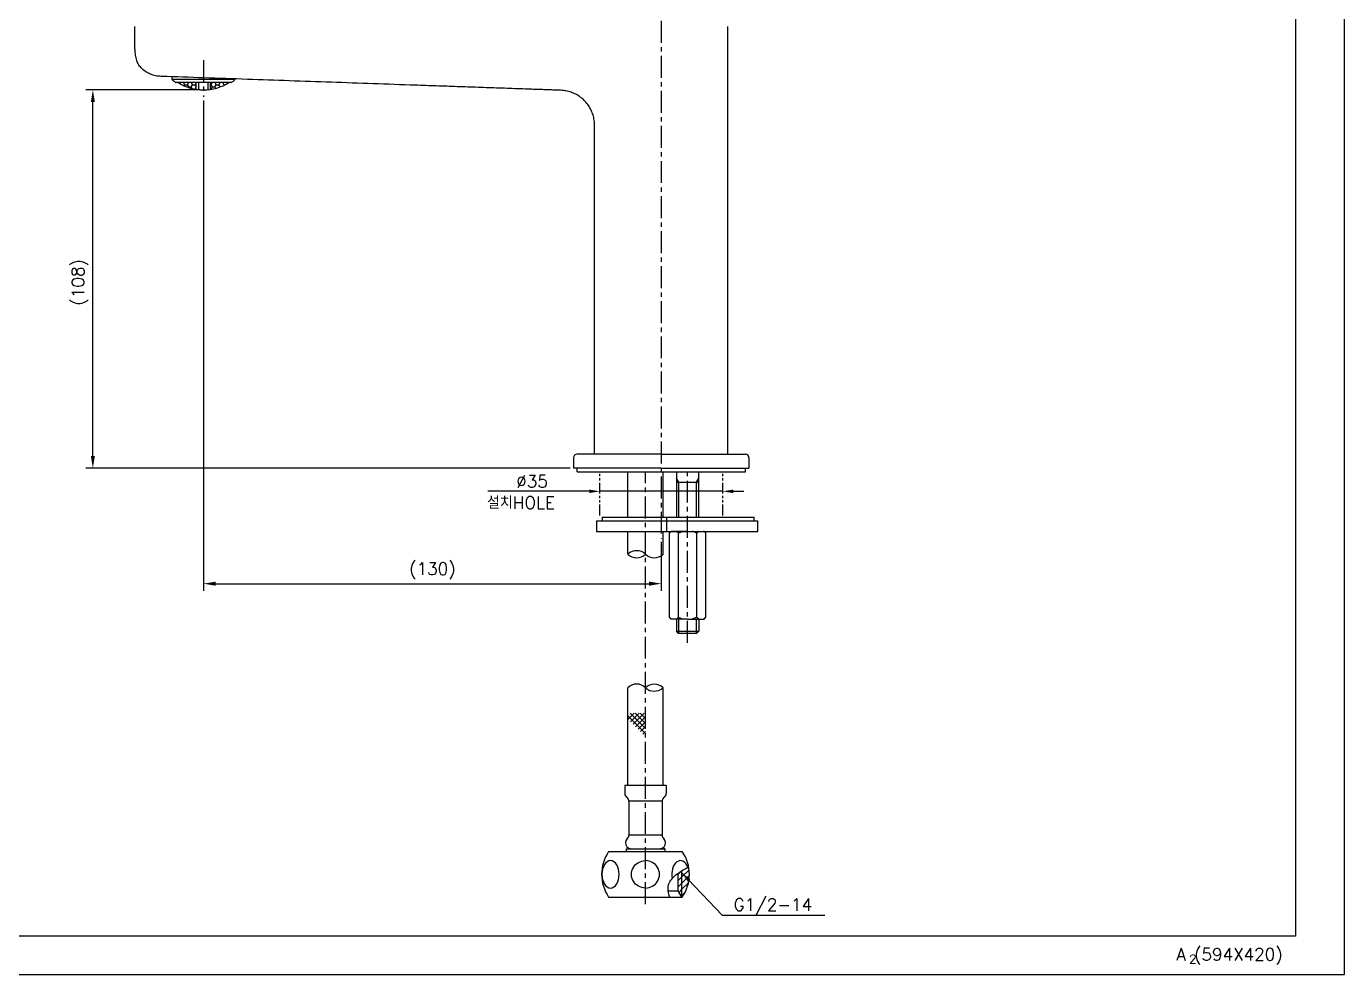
# Model space of a CAD drawing. Extents: x 20490 to 21084, y -3930 to -3510.
# Drawn here: x 20708.2 to 21083.9, y -3930.2 to -3659.8 of the extents above; entities that cross this region are included whole.
import ezdxf

# ---------------------------------------------------------------- set-up
doc = ezdxf.new("R2010")
doc.units = 0
doc.header["$LTSCALE"] = 5
doc.header["$MEASUREMENT"] = 0
doc.linetypes.add('CENTER', pattern=[2, 1.25, -0.25, 0.25, -0.25])
doc.linetypes.add('PHANTOM', pattern=[2.5, 1.25, -0.25, 0.25, -0.25, 0.25, -0.25])
doc.layers.get('0').update_dxf_attribs({"color": 2, "linetype": 'CONTINUOUS'})
doc.layers.get('Defpoints').update_dxf_attribs({"linetype": 'CONTINUOUS'})
for name, color, linetype in [('CENTER', 1, 'CENTER'), ('CL', 1, 'CENTER'), ('D', 2, 'CONTINUOUS'), ('DIM', 2, 'CONTINUOUS'), ('DWG', 7, 'CONTINUOUS'), ('PH', 3, 'PHANTOM'), ('TXT', 4, 'CONTINUOUS')]:
    doc.layers.add(name, color=color, linetype=linetype)
doc.styles.add('GHS', font='romans', dxfattribs={"bigfont": 'ghs'})
doc.dimstyles.new('HONG', dxfattribs={"dimscale": 0, "dimtxt": 3.5, "dimasz": 3.5, "dimexe": 2, "dimexo": 1, "dimgap": 1, "dimtad": 1, "dimdec": 4, "dimdsep": 46, "dimtxsty": 'GHS', "dimcen": 3, "dimclrd": 2, "dimclre": 2, "dimclrt": 2, "dimadec": 0, "dimazin": 0, "dimtfac": 1, "dimtdec": 4, "dimtmove": 0, "dimatfit": 2, "dimfxl": 0, "dimtvp": 1, "dimtolj": 1, "dimarcsym": 0})
doc.dimstyles.new('ISO-25', dxfattribs={"dimscale": 0, "dimtxt": 3.5, "dimasz": 3, "dimexe": 1.5, "dimexo": 1.5, "dimgap": 1, "dimtad": 1, "dimdec": 4, "dimdsep": 46, "dimtxsty": 'GHS', "dimcen": -0.5, "dimclrd": 2, "dimclre": 2, "dimadec": 0, "dimazin": 0, "dimtfac": 1, "dimtdec": 4, "dimtmove": 0, "dimatfit": 3, "dimfxl": 0, "dimtvp": 1, "dimtolj": 1, "dimtzin": 0, "dimarcsym": 0})

# ---------------------------------------------------------------- blocks, each defined once
blk = doc.blocks.new('*D2')
at = {"layer": 'D', "color": 2, "lineweight": -2}
for p, q in [((20758.66, -3680.87), (20758.66, -3820.67)), ((20889.15, -3806.75), (20889.15, -3820.67)), ((20762.16, -3818.67), (20885.65, -3818.67))]:
    blk.add_line(p, q, dxfattribs=at)
at = {"layer": 'D', "color": 2}
for points in [[(20762.16, -3818.09), (20762.16, -3819.26), (20758.66, -3818.67)], [(20885.65, -3818.09), (20885.65, -3819.26), (20889.15, -3818.67)]]:
    blk.add_solid(points, dxfattribs=at)
at = {"layer": 'Defpoints', "color": 0}
for p in [(20758.66, -3679.87), (20889.15, -3805.75), (20889.15, -3818.67)]:
    blk.add_point(p, dxfattribs=at)
at = {"layer": 'D', "color": 2, "insert": (20823.91, -3815.01), "char_height": 3.5, "attachment_point": 5, "style": 'GHS'}
blk.add_mtext('\\A1;(130)', dxfattribs=at)
blk = doc.blocks.new('*D3')
at = {"layer": 'D', "color": 2, "lineweight": -2}
for p, q in [((20757.66, -3677.87), (20725.15, -3677.87)), ((20727.15, -3782.25), (20727.15, -3681.37)), ((20863.15, -3785.75), (20725.15, -3785.75))]:
    blk.add_line(p, q, dxfattribs=at)
at = {"layer": 'D', "color": 2}
for points in [[(20726.56, -3681.37), (20727.73, -3681.37), (20727.15, -3677.87)], [(20726.56, -3782.25), (20727.73, -3782.25), (20727.15, -3785.75)]]:
    blk.add_solid(points, dxfattribs=at)
at = {"layer": 'Defpoints', "color": 0}
for p in [(20727.15, -3677.87), (20758.66, -3677.87), (20864.15, -3785.75)]:
    blk.add_point(p, dxfattribs=at)
at = {"layer": 'D', "color": 2, "insert": (20723.48, -3732.74), "char_height": 3.5, "attachment_point": 5, "rotation": 90, "style": 'GHS'}
blk.add_mtext('\\A1;(108)', dxfattribs=at)

msp = doc.modelspace()

# ---------------------------------------------------------------- linework, layer by layer
at = {"color": 7, "linetype": 'Continuous'}
for p, q in [((20739.14893, -3665.75206), (20739.14893, -3659.75206)), ((20908.14893, -3781.75206), (20908.14893, -3659.75206)), ((20864.14893, -3782.75206), (20864.14893, -3785.75206)), ((20889.14893, -3781.75206), (20865.14893, -3781.75206)), ((20889.14893, -3781.75206), (20913.14893, -3781.75206)), ((20914.14893, -3782.75206), (20914.14893, -3785.75206)), ((20889.14893, -3785.75206), (20864.14893, -3785.75206)), ((20889.14893, -3785.75206), (20914.14893, -3785.75206)), ((20893.48772, -3786.75206), (20893.48772, -3799.75206))]:
    msp.add_line(p, q, dxfattribs=at)
at = {"color": 2}
for p, q in [((20879.64893, -3856.36131), (20884.64893, -3861.36131)), ((20879.69015, -3857.32855), (20881.44212, -3855.57658)), ((20880.27841, -3855.57658), (20884.64893, -3859.94709)), ((20880.39725, -3858.03566), (20882.85633, -3855.57658)), ((20881.10436, -3858.74276), (20884.27055, -3855.57658)), ((20881.69263, -3855.57658), (20884.64893, -3858.53288)), ((20881.81147, -3859.44987), (20884.64893, -3856.61241)), ((20882.51857, -3860.15698), (20884.64893, -3858.02662)), ((20883.10684, -3855.57658), (20884.64893, -3857.11866)), ((20883.22568, -3860.86409), (20884.64893, -3859.44084)), ((20883.93279, -3861.57119), (20884.64893, -3860.85505))]:
    msp.add_line(p, q, dxfattribs=at)
at = {"linetype": 'Continuous'}
msp.add_lwpolyline([(20489.91222, -3930.15456), (21083.91222, -3930.15456), (21083.91222, -3510.15456), (20489.91222, -3510.15456)], close=True, dxfattribs=at)
at = {"color": 7, "linetype": 'Continuous'}
for centre, start, end in [((20865.14893, -3782.75206), 90, 180), ((20913.14893, -3782.75206), 0, 90)]:
    msp.add_arc(centre, 1, start, end, dxfattribs=at)
for centre, radius, start, end in [((20882.14893, -3812.88677), 3.6244, 46.3881408, 133.6118592), ((20882.14893, -3807.78031), 3.52303, 224.7963347, 315.2036653), ((20887.14893, -3807.63929), 3.62378, 226.3787465, 313.6212535), ((20882.14893, -3850.81603), 3.52303, 44.7963347, 135.2036653), ((20887.14893, -3850.95791), 3.6244, 46.3881408, 133.6118592), ((20887.14893, -3845.70957), 3.6244, 226.3881408, 313.6118592)]:
    msp.add_arc(centre, radius, start, end)
for points, knots in [([(20740.67839, -3671.33293), (20740.37663, -3670.99231), (20739.88465, -3670.15551), (20739.44179, -3668.74912), (20739.20089, -3667.25638), (20739.14893, -3666.24607), (20739.14893, -3665.75206)], [0, 0, 0, 0, 0.231822197, 0.485611547, 0.748334951, 1, 1, 1, 1]), ([(20746.16327, -3673.99437), (20745.90315, -3673.97627), (20745.38391, -3673.92246), (20744.61645, -3673.76554), (20743.86985, -3673.52904), (20742.90994, -3673.12083), (20741.79279, -3672.43557), (20741.02357, -3671.72256), (20740.67838, -3671.33291)], [0, 0, 0, 0, 0.125141806, 0.250196172, 0.37526679, 0.500354587, 0.750164045, 1, 1, 1, 1]), ([(20870.14956, -3781.75206), (20870.14961, -3777.41545), (20870.14969, -3768.74236), (20870.14981, -3755.73297), (20870.1499, -3744.89208), (20870.14996, -3736.21967), (20870.15001, -3729.71542), (20870.15003, -3723.2119), (20870.15013, -3716.70638), (20870.15005, -3711.28743), (20870.15012, -3706.95739), (20870.15035, -3703.70641), (20870.15026, -3700.43203), (20870.14961, -3697.6949), (20870.14964, -3695.52627), (20870.14991, -3693.9623), (20870.15149, -3692.44257), (20870.14833, -3691.19555), (20870.14881, -3690.19932), (20870.15623, -3689.20163), (20870.16003, -3687.95644), (20870.07535, -3686.46102), (20869.73594, -3684.99832), (20869.18104, -3683.60526), (20868.42982, -3682.3063), (20867.49087, -3681.13648), (20866.38919, -3680.11845), (20865.14702, -3679.27699), (20863.79446, -3678.62749), (20862.35886, -3678.19075), (20860.87499, -3677.97576), (20859.62933, -3677.95072), (20858.63359, -3677.92619), (20857.88636, -3677.89838), (20857.13913, -3677.86904), (20856.14271, -3677.83354), (20854.89714, -3677.79189), (20853.40257, -3677.73873), (20851.40975, -3677.6693), (20848.91873, -3677.58213), (20845.92951, -3677.47771), (20842.94029, -3677.37327), (20839.95107, -3677.26886), (20835.96544, -3677.12969), (20830.98341, -3676.95578), (20825.00496, -3676.74717), (20817.0337, -3676.4691), (20807.06962, -3676.12165), (20795.11272, -3675.70481), (20783.15581, -3675.28795), (20775.18455, -3675.00997), (20771.19891, -3674.87094), (20767.06527, -3674.72675), (20762.93164, -3674.58252), (20758.798, -3674.43829), (20754.82177, -3674.29955), (20750.84554, -3674.16081), (20746.8693, -3674.02207), (20746.63396, -3674.01386), (20746.39862, -3674.00564), (20746.16327, -3673.99743)], [0, 0, 0, 0, 0.065550777, 0.131099445, 0.196645669, 0.229417943, 0.262188747, 0.294961679, 0.327722869, 0.360524011, 0.376872671, 0.393174406, 0.409664651, 0.426367052, 0.434547941, 0.442445052, 0.450007401, 0.457519658, 0.461294632, 0.465066105, 0.472600065, 0.480122837, 0.487645664, 0.495183899, 0.502714036, 0.510242412, 0.517772529, 0.525303752, 0.53283734, 0.540368252, 0.547896515, 0.555420158, 0.559186344, 0.562954064, 0.566722299, 0.570490113, 0.578025146, 0.585560461, 0.593095738, 0.608166274, 0.623236812, 0.638307349, 0.653377884, 0.668448417, 0.69858948, 0.728730538, 0.758871591, 0.819153689, 0.87943578, 0.939717872, 1, 1, 1, 1.062520678, 1.062520678, 1.062520678, 1.122660646, 1.122660646, 1.122660646, 1.126220174, 1.126220174, 1.126220174, 1.126220174])]:
    msp.add_open_spline(points, degree=3, knots=knots, dxfattribs=at)
at = {"layer": 'CENTER'}
msp.add_line((20884.64893, -3910.04241), (20884.64893, -3786.75206), dxfattribs=at)
at = {"layer": 'CL'}
msp.add_line((20896.64872, -3835.55205), (20896.64872, -3786.75206), dxfattribs=at)
at = {"layer": 'D', "color": 1, "linetype": 'CENTER'}
for p, q in [((20889.14893, -3628.15622), (20889.14893, -3805.75206)), ((20758.66327, -3669.43053), (20758.66327, -3679.87206))]:
    msp.add_line(p, q, dxfattribs=at)
at = {"layer": 'D', "ltscale": 0.6}
msp.add_line((20767.5633, -3674.88604), (20749.7633, -3674.88604), dxfattribs=at)
at = {"layer": 'D', "linetype": 'Continuous', "ltscale": 0.6}
for p, q in [((20751.98503, -3676.10827), (20752.19069, -3675.75206)), ((20753.32516, -3676.38517), (20752.95964, -3675.75206)), ((20753.14598, -3676.69553), (20753.32516, -3676.38517)), ((20753.32516, -3676.38517), (20754.07516, -3676.38517)), ((20754.07516, -3676.38517), (20754.44069, -3675.75206)), ((20754.45016, -3677.03469), (20754.07516, -3676.38517)), ((20754.37048, -3677.17271), (20754.45016, -3677.03469)), ((20754.45016, -3677.03469), (20755.20016, -3677.03469)), ((20755.20016, -3677.03469), (20755.57516, -3676.38517)), ((20755.46168, -3677.48766), (20755.20016, -3677.03469)), ((20755.57516, -3676.38517), (20755.20964, -3675.75206)), ((20755.57516, -3676.38517), (20756.32516, -3676.38517)), ((20756.32516, -3676.38517), (20756.6133, -3675.88611)), ((20756.6133, -3676.88423), (20756.32516, -3676.38517)), ((20756.33344, -3677.66988), (20756.6133, -3677.18515)), ((20760.7133, -3676.38517), (20760.82516, -3676.38517)), ((20760.7133, -3677.68421), (20760.82516, -3677.68421)), ((20760.82516, -3676.38517), (20761.19069, -3675.75206)), ((20761.20016, -3677.03469), (20760.82516, -3676.38517)), ((20760.82516, -3677.68421), (20761.20016, -3677.03469)), ((20760.83253, -3677.69697), (20760.82516, -3677.68421)), ((20761.20016, -3677.03469), (20761.95016, -3677.03469)), ((20761.95016, -3677.03469), (20762.32516, -3676.38517)), ((20762.16704, -3677.41034), (20761.95016, -3677.03469)), ((20762.32516, -3676.38517), (20761.95964, -3675.75206)), ((20762.32516, -3676.38517), (20763.07516, -3676.38517)), ((20763.07516, -3676.38517), (20763.44069, -3675.75206)), ((20763.43212, -3677.00343), (20763.07516, -3676.38517)), ((20764.57516, -3676.38517), (20764.20964, -3675.75206)), ((20764.47414, -3676.56014), (20764.57516, -3676.38517)), ((20764.57516, -3676.38517), (20764.82846, -3676.38517)), ((20765.55728, -3675.98313), (20765.69069, -3675.75206))]:
    msp.add_line(p, q, dxfattribs=at)
at = {"layer": 'D'}
for p, q in [((20894.14872, -3789.75206), (20893.48772, -3788.60717)), ((20894.14872, -3799.75206), (20894.14872, -3789.75206)), ((20899.14872, -3789.75206), (20899.80972, -3788.60718)), ((20899.14872, -3799.75206), (20899.14872, -3789.75206)), ((20868.64907, -3792.33708), (20839.68608, -3792.33708)), ((20906.64907, -3792.33708), (20871.64907, -3792.33708)), ((20909.64923, -3792.33708), (20912.64923, -3792.33708)), ((20894.14872, -3832.75207), (20894.14872, -3828.75206)), ((20899.14872, -3832.75207), (20899.14872, -3828.75206))]:
    msp.add_line(p, q, dxfattribs=at)
msp.add_spline([(20891.55243, -3908.04241), (20891.19125, -3904.57287), (20892.96103, -3902.04241), (20896.94527, -3899.38184)], degree=3, dxfattribs=at)
for points in [[(20868.64907, -3791.83708), (20868.64907, -3792.83708), (20871.64907, -3792.33708)], [(20909.64923, -3791.83708), (20909.64923, -3792.83708), (20906.64923, -3792.33708)]]:
    msp.add_solid(points, dxfattribs=at)
at = {"layer": 'DIM'}
for p, q in [((20889.39893, -3880.72672), (20879.89893, -3880.72672)), ((20889.39893, -3890.33668), (20879.89893, -3890.33668)), ((20895.01593, -3908.04241), (20895.01593, -3900.50828))]:
    msp.add_line(p, q, dxfattribs=at)
at = {"layer": 'DIM', "linetype": 'Continuous'}
for p, q in [((20893.99893, -3901.53465), (20895.01593, -3900.51765)), ((20893.99893, -3903.30241), (20895.01593, -3902.28541)), ((20895.01593, -3902.28541), (20897.07391, -3900.22743)), ((20895.01593, -3900.51765), (20895.04123, -3900.49234)), ((20895.01593, -3904.05318), (20897.14254, -3901.92656)), ((20893.99893, -3905.07018), (20895.01593, -3904.05318)), ((20894.20282, -3906.63406), (20895.01593, -3905.82095)), ((20895.01593, -3905.82095), (20896.89781, -3903.93906)), ((20895.01593, -3907.58871), (20895.96451, -3906.64013)), ((20894.84986, -3907.75478), (20895.01593, -3907.58871))]:
    msp.add_line(p, q, dxfattribs=at)
at = {"layer": 'DWG'}
for p, q in [((20749.7633, -3674.88604), (20749.7633, -3674.12305)), ((20750.64727, -3675.68508), (20750.0133, -3675.31905)), ((20766.42932, -3675.75206), (20750.89727, -3675.75206)), ((20756.6133, -3677.7158), (20756.6133, -3675.75206)), ((20757.3633, -3677.80944), (20757.3633, -3675.75206)), ((20759.9633, -3677.80944), (20759.9633, -3675.75206)), ((20760.7133, -3677.7158), (20760.7133, -3675.75206)), ((20766.67932, -3675.68508), (20767.3133, -3675.31905)), ((20767.5633, -3674.88604), (20767.5633, -3674.74411)), ((20865.14906, -3786.75206), (20865.14906, -3785.75206)), ((20865.14906, -3786.75206), (20889.14893, -3786.75206)), ((20879.64893, -3799.75206), (20879.64893, -3786.75206)), ((20889.14893, -3786.75206), (20913.14906, -3786.75206)), ((20889.64893, -3799.75206), (20889.64893, -3786.75206)), ((20899.80972, -3799.75206), (20899.80972, -3786.75206)), ((20913.14906, -3786.75206), (20913.14906, -3785.75283)), ((20893.48772, -3789.75206), (20899.80972, -3789.75206)), ((20870.68122, -3800.75206), (20889.64893, -3800.75206)), ((20870.68122, -3800.75206), (20870.68122, -3803.75206)), ((20872.31962, -3799.75206), (20889.64893, -3799.75206)), ((20872.31962, -3799.75206), (20872.31962, -3800.75206)), ((20889.64925, -3799.75206), (20915.64893, -3799.75206)), ((20889.64925, -3800.75206), (20916.64893, -3800.75206)), ((20890.64893, -3799.75206), (20890.64893, -3803.75206)), ((20915.64893, -3800.75206), (20915.64893, -3799.75206)), ((20916.64893, -3803.75206), (20916.64893, -3800.75206)), ((20870.68122, -3803.75206), (20889.64893, -3803.75206)), ((20879.64893, -3810.2626), (20879.64893, -3803.75206)), ((20889.64893, -3810.2626), (20889.64893, -3803.75206)), ((20889.64925, -3803.75206), (20916.64893, -3803.75206)), ((20891.45257, -3804.25207), (20891.95257, -3803.75206)), ((20891.45257, -3828.25206), (20891.45257, -3804.25207)), ((20896.64872, -3803.75206), (20891.95257, -3803.75206)), ((20894.05064, -3828.25206), (20894.05064, -3804.25207)), ((20896.64872, -3803.75206), (20901.34487, -3803.75206)), ((20899.2468, -3828.25206), (20899.2468, -3804.25207)), ((20901.84487, -3804.25207), (20901.34487, -3803.75206)), ((20901.84487, -3828.25206), (20901.84487, -3804.25207)), ((20891.95257, -3828.75206), (20891.45257, -3828.25206)), ((20901.34487, -3828.75206), (20901.84487, -3828.25206)), ((20896.64872, -3828.75206), (20891.95257, -3828.75206)), ((20893.48772, -3828.75206), (20893.48772, -3832.25207)), ((20893.98772, -3832.75207), (20893.48772, -3832.25207)), ((20893.48772, -3832.25207), (20899.80972, -3832.25207)), ((20896.64872, -3828.75206), (20901.34487, -3828.75206)), ((20899.30972, -3832.75207), (20899.80972, -3832.25207)), ((20899.80972, -3828.75206), (20899.80972, -3832.25207)), ((20893.98771, -3832.75207), (20899.30972, -3832.75207)), ((20879.64893, -3876.24241), (20879.64893, -3848.33374)), ((20889.64893, -3876.24241), (20889.64893, -3848.33374)), ((20890.54893, -3876.24241), (20878.74893, -3876.24241)), ((20878.74893, -3876.24241), (20878.74893, -3878.4901)), ((20890.54893, -3876.24241), (20890.54893, -3878.4901)), ((20879.89893, -3880.72672), (20879.89893, -3890.33668)), ((20889.39893, -3880.72672), (20889.39893, -3890.33668)), ((20874.14893, -3895.04241), (20895.14893, -3895.04241)), ((20879.14893, -3894.24241), (20879.14893, -3895.04241)), ((20879.14893, -3894.24241), (20884.64893, -3894.24241)), ((20879.74893, -3894.24241), (20890.14893, -3894.24241)), ((20890.14893, -3894.24241), (20889.95199, -3894.24241)), ((20890.14893, -3894.24241), (20890.14893, -3895.04241)), ((20893.99893, -3906.28091), (20893.99893, -3901.19764)), ((20891.14687, -3906.28091), (20893.99893, -3906.28091)), ((20895.01593, -3908.04241), (20893.99893, -3906.28091)), ((20874.14893, -3908.04241), (20895.14893, -3908.04241))]:
    msp.add_line(p, q, dxfattribs=at)
for points in [[(20891.45257, -3804.25207), (20891.52652, -3804.17977), (20891.59932, -3804.11175), (20891.67096, -3804.04802), (20891.74132, -3803.9887), (20891.81052, -3803.93366), (20891.87896, -3803.88251), (20891.94676, -3803.83513), (20892.0138, -3803.79165), (20892.08007, -3803.75206)], [(20893.42314, -3803.75206), (20893.48976, -3803.79188), (20893.55705, -3803.83555), (20893.62503, -3803.88306), (20893.69355, -3803.93431), (20893.76276, -3803.98941), (20893.83304, -3804.04871), (20893.90451, -3804.1123), (20893.97704, -3804.18009), (20894.05064, -3804.25207)], [(20894.05064, -3804.25207), (20894.19855, -3804.17977), (20894.34415, -3804.11175), (20894.48743, -3804.04802), (20894.62815, -3803.9887), (20894.76656, -3803.93366), (20894.90343, -3803.88251), (20895.03903, -3803.83513), (20895.1731, -3803.79165), (20895.30565, -3803.75206)], [(20899.2468, -3804.25207), (20899.09889, -3804.17977), (20898.95329, -3804.11175), (20898.81001, -3804.04802), (20898.66929, -3803.9887), (20898.53088, -3803.93366), (20898.39401, -3803.88251), (20898.25841, -3803.83513), (20898.12434, -3803.79165), (20897.99179, -3803.75206)], [(20899.8743, -3803.75206), (20899.80768, -3803.79188), (20899.74039, -3803.83555), (20899.67241, -3803.88306), (20899.60389, -3803.93431), (20899.53468, -3803.98941), (20899.4644, -3804.04871), (20899.39293, -3804.1123), (20899.3204, -3804.18009), (20899.2468, -3804.25207)], [(20901.84487, -3804.25207), (20901.77092, -3804.17977), (20901.69812, -3804.11175), (20901.62648, -3804.04802), (20901.55612, -3803.9887), (20901.48692, -3803.93366), (20901.41848, -3803.88251), (20901.35068, -3803.83513), (20901.28364, -3803.79165), (20901.21737, -3803.75206)], [(20891.45257, -3828.25206), (20891.52652, -3828.32436), (20891.59932, -3828.39237), (20891.67096, -3828.45611), (20891.74132, -3828.51543), (20891.81052, -3828.57047), (20891.87896, -3828.62162), (20891.94676, -3828.669), (20892.0138, -3828.71248), (20892.08007, -3828.75206)], [(20893.42314, -3828.75206), (20893.48976, -3828.71224), (20893.55705, -3828.66858), (20893.62503, -3828.62106), (20893.69355, -3828.56981), (20893.76276, -3828.51472), (20893.83304, -3828.45542), (20893.90451, -3828.39183), (20893.97704, -3828.32404), (20894.05064, -3828.25206)], [(20894.05064, -3828.25206), (20894.19855, -3828.32436), (20894.34415, -3828.39237), (20894.48743, -3828.45611), (20894.62815, -3828.51543), (20894.76656, -3828.57047), (20894.90343, -3828.62162), (20895.03903, -3828.669), (20895.1731, -3828.71248), (20895.30565, -3828.75206)], [(20899.2468, -3828.25206), (20899.09889, -3828.32436), (20898.95329, -3828.39237), (20898.81001, -3828.45611), (20898.66929, -3828.51543), (20898.53088, -3828.57047), (20898.39401, -3828.62162), (20898.25841, -3828.669), (20898.12434, -3828.71248), (20897.99179, -3828.75206)], [(20899.8743, -3828.75206), (20899.80768, -3828.71224), (20899.74039, -3828.66858), (20899.67241, -3828.62106), (20899.60389, -3828.56981), (20899.53468, -3828.51472), (20899.4644, -3828.45542), (20899.39293, -3828.39183), (20899.3204, -3828.32404), (20899.2468, -3828.25206)], [(20901.84487, -3828.25206), (20901.77092, -3828.32436), (20901.69812, -3828.39237), (20901.62648, -3828.45611), (20901.55612, -3828.51543), (20901.48692, -3828.57047), (20901.41848, -3828.62162), (20901.35068, -3828.669), (20901.28364, -3828.71248), (20901.21737, -3828.75206)]]:
    msp.add_lwpolyline(points, dxfattribs=at)
for centre, radius, start, end in [((20750.2633, -3674.88604), 0.5, 180, 240), ((20750.89727, -3675.25206), 0.5, 240, 270), ((20758.6633, -3664.3472), 13.52487, 237.4851014, 270), ((20758.6633, -3664.3472), 13.52487, 270, 302.5148986), ((20766.42932, -3675.25206), 0.5, 270, 300), ((20767.0633, -3674.88604), 0.5, 300, 0), ((20879.99893, -3878.4901), 1.25, 180, 234.4214743), ((20878.39893, -3880.72672), 1.5, 0, 54.4214743), ((20890.89893, -3880.72672), 1.5, 125.5785257, 180), ((20889.29893, -3878.4901), 1.25, 305.5785257, 0), ((20880.59761, -3892.59241), 1.65, 134.2663389, 222.0731288), ((20878.39893, -3890.33668), 1.5, 314.2663389, 0), ((20890.89893, -3890.33668), 1.5, 180, 225.7336611), ((20888.70024, -3892.59241), 1.65, 317.9268712, 45.7336611), ((20883.71143, -3901.54241), 11.5625, 145.7945421, 214.2054579), ((20880.59761, -3892.59241), 1.65, 222.0731288, 259.6550493), ((20880.59761, -3892.59241), 1.65, 259.6550493, 270), ((20888.70024, -3892.59241), 1.65, 270, 280.3449507), ((20888.70024, -3892.59241), 1.65, 280.3449507, 317.9268712), ((20885.58643, -3901.54241), 11.5625, 325.7945421, 34.2054579)]:
    msp.add_arc(centre, radius, start, end, dxfattribs=at)
at = {"layer": 'DWG', "extrusion": (0, 0, -1)}
msp.add_ellipse((20874.68964, -3901.55006), major_axis=(0, 3.90287), ratio=0.627611633, dxfattribs=at)
msp.add_ellipse((20884.64893, -3901.55006), major_axis=(-3.98229, 0), ratio=0.980057325, start_param=4.71238898, end_param=7.853981634, dxfattribs=at)
at = {"layer": 'DWG'}
for centre, major_axis, ratio, start_param, end_param in [((20884.64893, -3901.55006), (3.98229, 0), 0.980057325, 4.71238898, 7.853981634), ((20894.60822, -3901.55006), (0, 3.90287), 0.627611633, 5.259571766, 8.161168359)]:
    msp.add_ellipse(centre, major_axis=major_axis, ratio=ratio, start_param=start_param, end_param=end_param, dxfattribs=at)
at = {"layer": 'PH', "ltscale": 0.5}
for p, q in [((20871.64891, -3799.25206), (20871.64891, -3787.25206)), ((20906.64891, -3799.25206), (20906.64891, -3787.25206))]:
    msp.add_line(p, q, dxfattribs=at)
at = {"layer": 'TXT', "color": 4}
msp.add_line((21069.91222, -3529.15456), (21069.91222, -3919.15456), dxfattribs=at)
at = {"layer": 'TXT', "color": 4, "linetype": 'Continuous'}
msp.add_line((21069.91222, -3919.15456), (20515.91222, -3919.15456), dxfattribs=at)

# ---------------------------------------------------------------- texts
at = {"color": 7, "style": 'GHS'}
for s, height, p in [('A (594X420)', 3.5, (21035.92607, -3926.12766)), ('2', 2.5, (21039.57975, -3926.95963))]:
    msp.add_text(s, height=height, dxfattribs=at).set_placement(p)
at = {"layer": 'D', "style": 'GHS'}
msp.add_text('G1/2-14', height=3.5, dxfattribs=at).set_placement((20909.77896, -3911.92776))
at = {"layer": 'D', "char_height": 3.5, "attachment_point": 5, "style": 'GHS'}
for s, insert in [('%%C35', (20852.31323, -3789.47041)), ('\\A1;설치HOLE', (20849.14129, -3795.55961))]:
    msp.add_mtext(s, dxfattribs=dict(at, insert=insert))

# ---------------------------------------------------------------- dimensions: what is measured, and where the dimension line sits
at = {"layer": 'D'}
dim = msp.add_linear_dim(base=(20727.14764, -3677.87206), p1=(20864.14893, -3785.75206), p2=(20758.6633, -3677.87206), angle=90, text='(108)', dimstyle='HONG', override={"dimscale": 1}, dxfattribs=at)
dim.commit()
dim.dimension.update_dxf_attribs({"geometry": '*D3', "text_midpoint": (20727.14764, -3732.74445), "dimtype": 128})
dim = msp.add_linear_dim(base=(20889.14893, -3818.67194), p1=(20758.66327, -3679.87206), p2=(20889.14893, -3805.75206), text='(130)', dimstyle='HONG', override={"dimscale": 1}, dxfattribs=at)
dim.commit()
dim.dimension.update_dxf_attribs({"geometry": '*D2', "text_midpoint": (20823.9061, -3818.67194), "dimtype": 128})

# ---------------------------------------------------------------- leaders
at = {"layer": 'DIM'}
msp.add_leader([(20895.01593, -3901.12766), (20906.5351, -3913.17921), (20935.74735, -3913.17921)], dimstyle='ISO-25', override={"dimscale": 1, "dimtad": 0}, dxfattribs=at)

doc.saveas('drawing.dxf')
